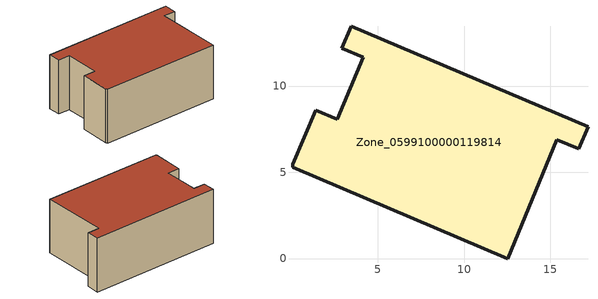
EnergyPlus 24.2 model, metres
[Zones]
Zone_0599100000119814
 floor ground (C_G): 15.39,6.88 12.54,0 0.08,5.3 0.06,5.48 1.4,8.59 2.64,8.07 4.16,11.67 2.92,12.19 3.46,13.45 17.19,7.65 16.64,6.36 z0
 wall outside (C_F): 4.16,11.67 2.64,8.07 1.4,8.59 0.06,5.48 0.08,5.3 12.54,0 15.39,6.88 16.64,6.36 17.19,7.65 3.46,13.45 2.92,12.19 4.16,11.67 z0:6.12
 roof outside (C_R): 0.08,5.3 12.54,0 15.39,6.88 16.64,6.36 17.19,7.65 3.46,13.45 2.92,12.19 4.16,11.67 2.64,8.07 1.4,8.59 0.06,5.48 z6.12
[BUILDING]
Pand.0599100000119814: North Axis=0; Terrain=City; Loads Convergence Tolerance Value=0.04; Temperature Convergence Tolerance Value=0.4; Solar Distribution=FullExterior; Maximum Number of Warmup Days=25; Minimum Number of Warmup Days=1
[Site:Location]
Rotterdam.The.Hague.AP_ZH_NLD Design_Conditions: Latitude=51.96; Longitude=4.45; Time Zone=1; Elevation=-4.5
[SITE:GROUNDTEMPERATURE:BUILDINGSURFACE]
18, 18, 18, 18, 18, 18, 18, 18, 18, 18, 18, 18
[MATERIAL] Thermal Absorptance=0.9; Solar Absorptance=0.7; Visible Absorptance=0.7
Name | Roughness | Thickness | Conductivity | Density | Specific Heat
G.TC.1992-2005 | MediumSmooth | 0.15 | 0.06 | 540 | 1210
F.TC.1992-2005 | Rough | 0.3 | 0.12 | 1920 | 840
R.TC.1992-2005 | MediumRough | 0.2 | 0.08 | 1500 | 1000
[CONSTRUCTION]
C_G: G.TC.1992-2005
C_F: F.TC.1992-2005
C_R: R.TC.1992-2005
[ZONE]
Zone_0599100000119814: Type=1; Multiplier=1; Ceiling Height=Autocalculate; Volume=Autocalculate; Floor Area=autocalculate; Part of Total Floor Area=Yes
[ZONEINFILTRATION:DESIGNFLOWRATE]
Infil_Zone_0599100000119814: Zone or ZoneList or Space or SpaceList=Zone_0599100000119814; Schedule=AlwaysOn; Design Flow Rate Calculation Method=Flow/Area; Flow Rate per Floor Area=0.0015; Constant Term Coefficient=1; Temperature Term Coefficient=0; Velocity Term Coefficient=0; Velocity Squared Term Coefficient=0
[HVACTEMPLATE:ZONE:IDEALLOADSAIRSYSTEM]
Zone_0599100000119814: Maximum Heating Supply Air Temperature=50; Minimum Cooling Supply Air Temperature=13; Maximum Heating Supply Air Humidity Ratio=0.0156; Minimum Cooling Supply Air Humidity Ratio=0.0077; Heating Limit=NoLimit; Cooling Limit=NoLimit; Dehumidification Control Type=ConstantSensibleHeatRatio; Cooling Sensible Heat Ratio=0.7; Dehumidification Setpoint=60; Humidification Control Type=None; Humidification Setpoint=30; Outdoor Air Method=None; Outdoor Air Flow Rate per Person=0.00944; Outdoor Air Flow Rate per Zone Floor Area=0; Outdoor Air Flow Rate per Zone=0; Demand Controlled Ventilation Type=None; Outdoor Air Economizer Type=NoEconomizer; Heat Recovery Type=None; Sensible Heat Recovery Effectiveness=0.7; Latent Heat Recovery Effectiveness=0.65
[ZONECONTROL:THERMOSTAT]
ThermostatControl_Zone_0599100000119814: Zone or ZoneList=Zone_0599100000119814; Control Type Schedule=DualSetpointControlType; Control 1=Thermostat_Zone_0599100000119814; Temperature Difference Between Cutout And Setpoint=0
[THERMOSTATSETPOINT:DUALSETPOINT]
Thermostat_Zone_0599100000119814: Heating Setpoint Temperature Schedule=HeatingSetpoint_Zone_0599100000119814; Cooling Setpoint Temperature Schedule=CoolingSetpoint_Zone_0599100000119814
[SCHEDULE:COMPACT]
HeatingSetpoint_Zone_0599100000119814: Through: 12/31, For: AllDays, Until: 24:00, 21
CoolingSetpoint_Zone_0599100000119814: Through: 12/31, For: AllDays, Until: 24:00, 24
DualSetpointControlType: Through: 12/31, For: AllDays, Until: 24:00, 4
AlwaysOn: Through: 12/31, For: AllDays, Until: 24:00, 1
